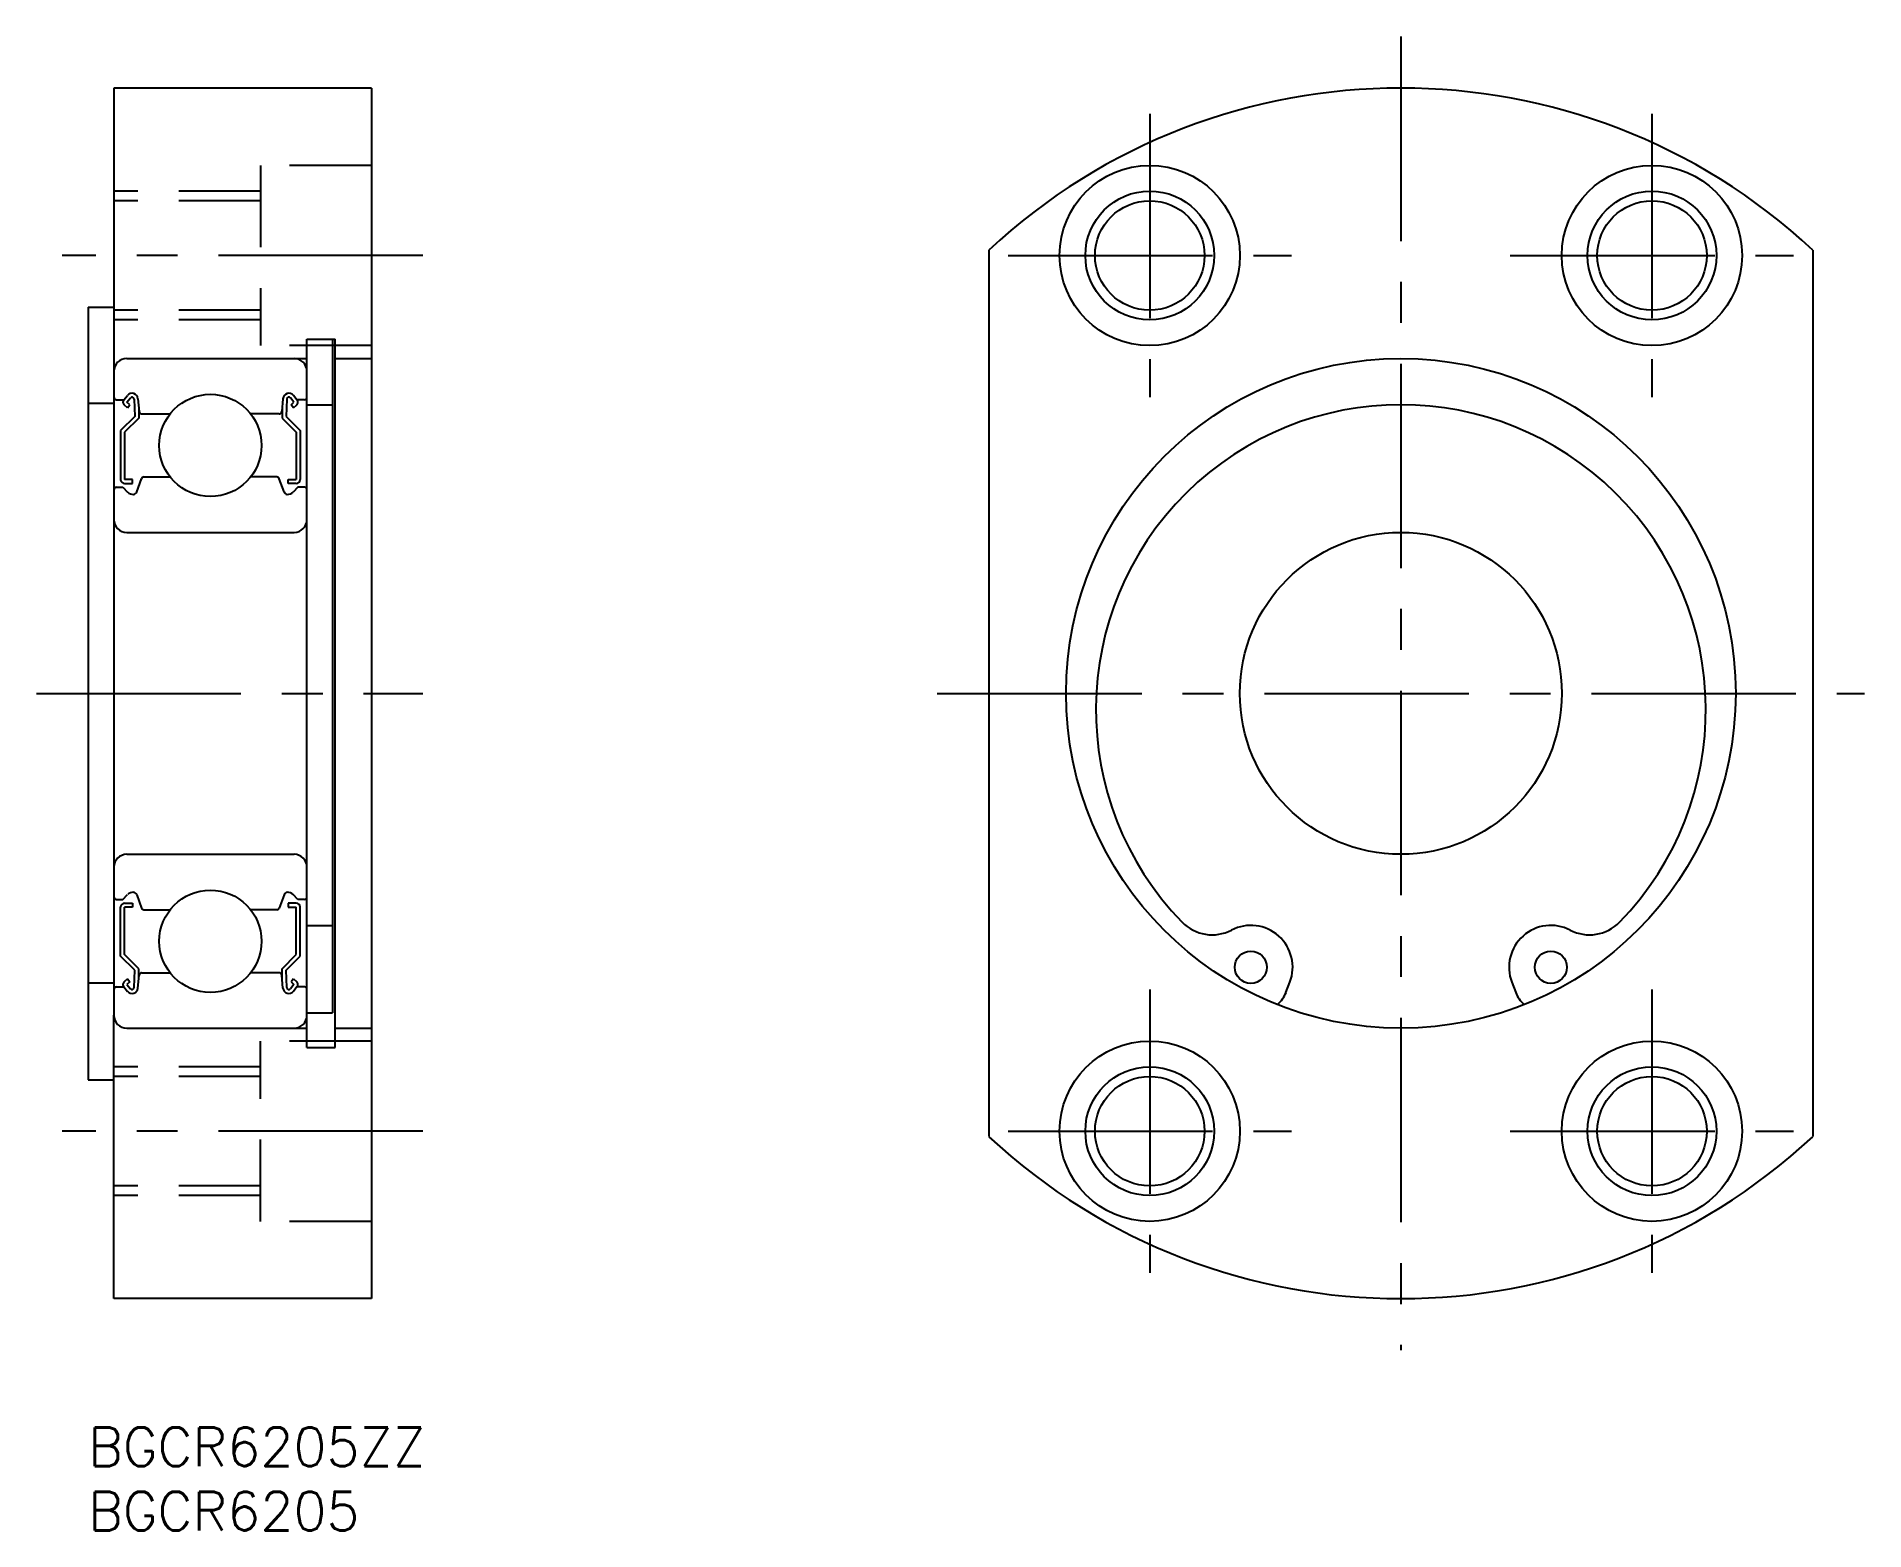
# Model space of a CAD drawing. Extents: x -4 to 138, y -8 to 108.
import ezdxf

# ---------------------------------------------------------------- set-up
doc = ezdxf.new("R2010")
doc.units = 0
doc.header["$LTSCALE"] = 0.5
doc.linetypes.add('CENTER', pattern=[50.8, 31.75, -6.35, 6.35, -6.35])
doc.linetypes.add('DASHED', pattern=[19.05, 12.7, -6.35])
for name, color, linetype in [('MSM_CENTER', 1, 'CENTER'), ('MSM_CONTINUOUS', 7, 'CONTINUOUS'), ('MSM_DASHED', 4, 'DASHED'), ('MSM_NARROW', 5, 'CONTINUOUS'), ('MSM_PART_NUMBER', 7, 'CONTINUOUS')]:
    doc.layers.add(name, color=color, linetype=linetype)
doc.styles.get("Standard").update_dxf_attribs({"font": 'txt.shx', "height": 3, "bigfont": 'bigfont.shx'})

# ---------------------------------------------------------------- blocks, each defined once
blk = doc.blocks.new('*U4')
at = {"layer": 'MSM_PART_NUMBER'}
blk.add_text('BGCR6205ZZ', height=3, dxfattribs=at).set_placement((0, -3))
blk = doc.blocks.new('*U5')
at = {"layer": 'MSM_PART_NUMBER'}
blk.add_text('BGCR6205', height=3, dxfattribs=at).set_placement((0, -8))

msp = doc.modelspace()

# ---------------------------------------------------------------- linework, layer by layer
at = {"layer": 'MSM_CENTER'}
for p, q in [((101.94, 108), (101.94, 6)), ((82.44, 102), (82.44, 80)), ((121.44, 102), (121.44, 80)), ((26, 91), (-2, 91)), ((71.44, 91), (93.44, 91)), ((110.44, 91), (132.44, 91)), ((-4, 57), (26, 57)), ((65.94, 57), (137.94, 57)), ((82.44, 34), (82.44, 12)), ((121.44, 34), (121.44, 12)), ((26, 23), (-2, 23)), ((71.44, 23), (93.44, 23)), ((110.44, 23), (132.44, 23))]:
    msp.add_line(p, q, dxfattribs=at)
at = {"layer": 'MSM_CONTINUOUS'}
for p, q in [((22, 104), (2, 104)), ((2, 104), (2, 87)), ((17, 104), (17, 104)), ((22, 104), (22, 10)), ((69.94, 91.42), (69.94, 22.58)), ((133.94, 91.42), (133.94, 22.58)), ((0, 87), (0, 27)), ((0, 87), (2, 87)), ((17, 29.5), (17, 84.5)), ((17, 84.5), (19.2, 84.5)), ((19, 32.18), (19, 84.5)), ((19.2, 29.5), (19.2, 84.5)), ((3, 83), (17, 83)), ((19.2, 83), (22, 83)), ((2, 82), (2, 32)), ((2, 79.5), (0, 79.5)), ((2.2, 79.8), (2.78, 79.8)), ((2.78, 79.8), (3.06, 80.14)), ((3.01, 79.61), (3.29, 79.94)), ((3.24, 79.41), (3.01, 79.61)), ((3.57, 79.85), (3.63, 78.5)), ((3.87, 79.88), (3.96, 78.88)), ((15.13, 79.88), (15.04, 78.88)), ((15.43, 79.85), (15.37, 78.5)), ((15.99, 79.61), (15.71, 79.94)), ((15.76, 79.41), (15.99, 79.61)), ((16.22, 79.8), (15.94, 80.14)), ((16.8, 79.8), (16.22, 79.8)), ((3.63, 78.5), (2.53, 77.4)), ((3.05, 79.18), (2.82, 79.38)), ((3.93, 78.38), (2.83, 77.28)), ((3.05, 79.18), (3.24, 79.41)), ((3.93, 79.23), (3.93, 78.38)), ((4.16, 78.7), (6.38, 78.7)), ((14.84, 78.7), (12.62, 78.7)), ((15.07, 79.23), (15.07, 78.38)), ((15.07, 78.38), (16.17, 77.28)), ((15.37, 78.5), (16.47, 77.4)), ((15.95, 79.18), (15.76, 79.41)), ((15.95, 79.18), (16.18, 79.38)), ((16.99, 79.4), (18.99, 79.4)), ((2.53, 77.4), (2.53, 73.6)), ((2.83, 77.28), (2.83, 73.6)), ((16.17, 77.28), (16.17, 73.6)), ((16.47, 77.4), (16.47, 73.6)), ((2.2, 73), (2.7, 73)), ((2.7, 73), (3.07, 72.63)), ((3.45, 73.6), (2.83, 73.6)), ((2.83, 73.3), (3.45, 73.3)), ((3.45, 73.3), (3.45, 73.6)), ((3.78, 72.65), (4.15, 73.67)), ((4.34, 73.8), (6.38, 73.8)), ((14.66, 73.8), (12.62, 73.8)), ((15.22, 72.65), (14.85, 73.67)), ((15.55, 73.6), (16.17, 73.6)), ((15.55, 73.3), (15.55, 73.6)), ((16.17, 73.3), (15.55, 73.3)), ((16.3, 73), (15.93, 72.63)), ((16.8, 73), (16.3, 73)), ((3, 69.5), (16, 69.5)), ((3, 44.5), (16, 44.5)), ((2.7, 41), (3.07, 41.37)), ((3.78, 41.35), (4.15, 40.33)), ((15.22, 41.35), (14.85, 40.33)), ((16.3, 41), (15.93, 41.37)), ((2.2, 41), (2.7, 41)), ((2.53, 36.6), (2.53, 40.4)), ((2.83, 40.7), (3.45, 40.7)), ((2.83, 36.72), (2.83, 40.4)), ((3.45, 40.4), (2.83, 40.4)), ((3.45, 40.7), (3.45, 40.4)), ((4.34, 40.2), (6.38, 40.2)), ((14.66, 40.2), (12.62, 40.2)), ((16.17, 40.7), (15.55, 40.7)), ((15.55, 40.7), (15.55, 40.4)), ((15.55, 40.4), (16.17, 40.4)), ((16.17, 36.72), (16.17, 40.4)), ((16.8, 41), (16.3, 41)), ((16.47, 36.6), (16.47, 40.4)), ((16.99, 38.98), (18.99, 38.98)), ((3.63, 35.5), (2.53, 36.6)), ((3.93, 35.62), (2.83, 36.72)), ((3.57, 34.15), (3.63, 35.5)), ((3.93, 34.77), (3.93, 35.62)), ((15.07, 35.62), (16.17, 36.72)), ((15.07, 34.77), (15.07, 35.62)), ((15.37, 35.5), (16.47, 36.6)), ((15.43, 34.15), (15.37, 35.5)), ((2, 34.5), (0, 34.5)), ((2.2, 34.2), (2.78, 34.2)), ((2.78, 34.2), (3.06, 33.86)), ((3.05, 34.82), (2.82, 34.62)), ((3.24, 34.59), (3.01, 34.39)), ((3.01, 34.39), (3.29, 34.06)), ((3.05, 34.82), (3.24, 34.59)), ((3.87, 34.12), (3.96, 35.12)), ((4.16, 35.3), (6.38, 35.3)), ((14.84, 35.3), (12.62, 35.3)), ((15.13, 34.12), (15.04, 35.12)), ((15.99, 34.39), (15.71, 34.06)), ((15.95, 34.82), (15.76, 34.59)), ((15.76, 34.59), (15.99, 34.39)), ((16.22, 34.2), (15.94, 33.86)), ((15.95, 34.82), (16.18, 34.62)), ((16.8, 34.2), (16.22, 34.2)), ((93.02, 33.78), (93.32, 34.57)), ((110.55, 34.57), (110.86, 33.78)), ((16.99, 32.18), (18.99, 32.18)), ((3, 31), (17, 31)), ((19.2, 31), (22, 31)), ((17, 29.5), (19.2, 29.5)), ((0, 27), (2, 27)), ((2, 10), (2, 27)), ((22, 10), (2, 10))]:
    msp.add_line(p, q, dxfattribs=at)
for centre, radius in [((82.44, 91), 7), ((121.44, 91), 7), ((82.44, 91), 4.25), ((121.44, 91), 4.25), ((101.94, 57), 26), ((9.5, 76.25), 3.97), ((101.94, 57), 12.5), ((9.5, 37.75), 3.97), ((90.29, 35.73), 1.25), ((113.59, 35.73), 1.25), ((82.44, 23), 7), ((121.44, 23), 7), ((82.44, 23), 4.25), ((121.44, 23), 4.25)]:
    msp.add_circle(centre, radius, dxfattribs=at)
for centre, radius, start, end in [((101.94, 57), 47, 47.0898, 132.9102), ((3, 82), 1, 90, 180), ((16, 82), 1, 0, 90), ((2.2, 80), 0.2, 180, 270), ((3.01, 79.61), 0.3, 139.9105, 229.9992), ((3.41, 79.84), 0.46, 4.9869, 139.9105), ((3.41, 79.84), 0.16, 2.3754, 139.9946), ((15.59, 79.84), 0.46, 40.0895, 175.0131), ((15.59, 79.84), 0.16, 40.0054, 177.6246), ((15.99, 79.61), 0.3, 310.0008, 40.0895), ((16.8, 80), 0.2, 270, 0), ((4.16, 78.9), 0.2, 184.9869, 270), ((14.84, 78.9), 0.2, 270, 355.0131), ((101.94, 55.73), 23.68, 315.8423, 224.1577), ((2.2, 72.8), 0.2, 90, 180), ((2.83, 73.6), 0.3, 180, 270), ((3.5, 73.05), 0.6, 225.0023, 272.8279), ((3.5, 72.75), 0.3, 275.2725, 340.0304), ((4.34, 73.6), 0.2, 90, 160.0304), ((14.66, 73.6), 0.2, 19.9696, 90), ((15.5, 72.75), 0.3, 199.9696, 264.7275), ((15.5, 73.05), 0.6, 267.1721, 314.9977), ((16.17, 73.6), 0.3, 270, 0), ((16.8, 72.8), 0.2, 0, 90), ((3, 70.5), 1, 180, 270), ((16, 70.5), 1, 270, 0), ((3, 43.5), 1, 90, 180), ((16, 43.5), 1, 0, 90), ((2.2, 41.2), 0.2, 180, 270), ((3.5, 40.95), 0.6, 87.1721, 134.9977), ((3.5, 41.25), 0.3, 19.9696, 84.7275), ((15.5, 41.25), 0.3, 95.2725, 160.0304), ((15.5, 40.95), 0.6, 45.0023, 92.8279), ((16.8, 41.2), 0.2, 270, 0), ((2.83, 40.4), 0.3, 90, 180), ((4.34, 40.4), 0.2, 199.9696, 270), ((14.66, 40.4), 0.2, 270, 340.0304), ((16.17, 40.4), 0.3, 0, 90), ((87.29, 41.5), 3.25, 224.1577, 297.5203), ((90.29, 35.73), 3.25, 338.9897, 117.5203), ((113.59, 35.73), 3.25, 62.4797, 201.0103), ((116.59, 41.5), 3.25, 242.4797, 315.8423), ((2.2, 34), 0.2, 90, 180), ((3.01, 34.39), 0.3, 130.0008, 220.0895), ((3.41, 34.16), 0.46, 220.0895, 355.0131), ((3.41, 34.16), 0.16, 220.0054, 357.6246), ((4.16, 35.1), 0.2, 90, 175.0131), ((14.84, 35.1), 0.2, 4.9869, 90), ((15.59, 34.16), 0.46, 184.9869, 319.9105), ((15.59, 34.16), 0.16, 182.3754, 319.9946), ((15.99, 34.39), 0.3, 319.9105, 49.9992), ((16.8, 34), 0.2, 0, 90), ((90.69, 34.68), 2.5, 312.2731, 338.9897), ((113.19, 34.68), 2.5, 201.0103, 227.7269), ((3, 32), 1, 180, 270), ((16, 32), 1, 270, 0), ((101.94, 57), 47, 227.0898, 312.9102)]:
    msp.add_arc(centre, radius, start, end, dxfattribs=at)
at = {"layer": 'MSM_DASHED'}
for p, q in [((13.4, 98), (13.4, 84)), ((22, 98), (13.4, 98)), ((13.4, 96), (2, 96)), ((13.4, 95.25), (2, 95.25)), ((2, 87), (2, 82)), ((13.4, 86.75), (2, 86.75)), ((13.4, 86), (2, 86)), ((22, 84), (13.4, 84)), ((2, 27), (2, 32)), ((13.4, 16), (13.4, 30)), ((22, 30), (13.4, 30)), ((13.4, 28), (2, 28)), ((13.4, 27.25), (2, 27.25)), ((13.4, 18.75), (2, 18.75)), ((13.4, 18), (2, 18)), ((22, 16), (13.4, 16))]:
    msp.add_line(p, q, dxfattribs=at)
at = {"layer": 'MSM_NARROW'}
for centre in [(82.44, 91), (121.44, 91), (82.44, 23), (121.44, 23)]:
    msp.add_circle(centre, 5, dxfattribs=at)

# ---------------------------------------------------------------- block references
at = {"layer": 'MSM_CONTINUOUS'}
for name in ['*U4', '*U5']:
    msp.add_blockref(name, (0, 0), dxfattribs=at)

doc.saveas('drawing.dxf')
